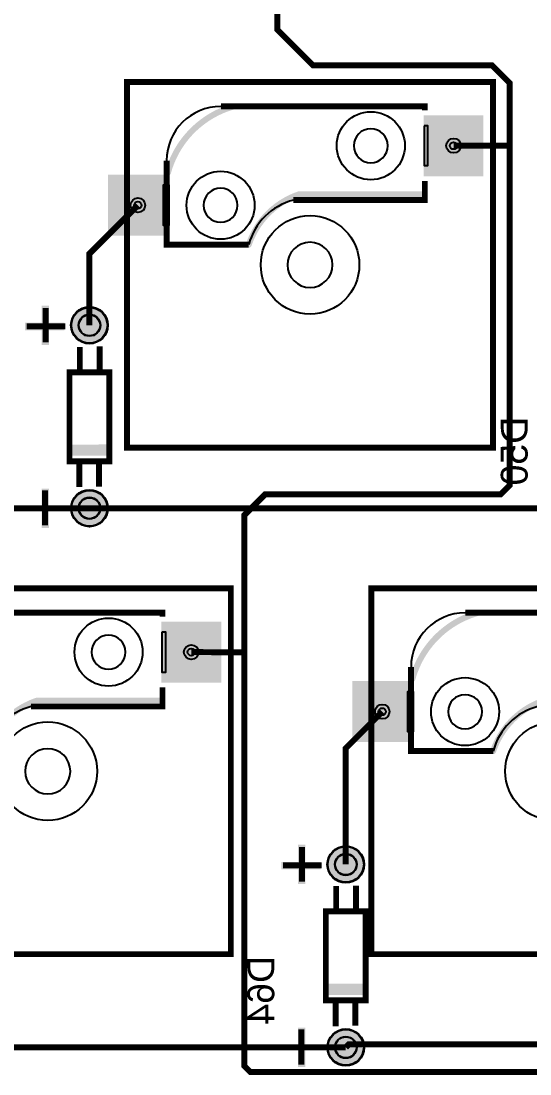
# Model space of a CAD drawing. Header units: millimetres. Extents: x -39 to 282, y -369 to -213.
# Drawn here: x 111 to 132.69, y -345.65 to -300.76 of the extents above; entities that cross this region are included whole.
import ezdxf

# ---------------------------------------------------------------- set-up
doc = ezdxf.new("R2010")
doc.units = ezdxf.units.MM
for name, color, linetype, true_color in [('BottomLayer', 7, 'Continuous', 0x0000ff), ('BottomPasteMaskLayer', 7, 'Continuous', 0x800000), ('BottomSilkLayer', 7, 'Continuous', 0x66cc33), ('BottomSolderMaskLayer', 7, 'Continuous', 0xaa00ff), ('Document', 7, 'Continuous', 0xffffff), ('Hole', 7, 'Continuous', 0x222222), ('Multi-Layer', 7, 'Continuous', 0xc0c0c0), ('TopLayer', 7, 'Continuous', 0xff0000), ('TopSilkLayer', 7, 'Continuous', 0xffcc00), ('TopSolderMaskLayer', 7, 'Continuous', 0x800080)]:
    doc.layers.add(name, color=color, linetype=linetype, true_color=true_color)
doc.styles.get("Standard").update_dxf_attribs({"font": 'arial.ttf'})

msp = doc.modelspace()

# ---------------------------------------------------------------- hatches: boundary and pattern name
at = {"layer": 'BottomLayer'}
for points in [[(128.182, -304.796), (130.682, -304.796), (130.682, -307.346), (128.182, -307.346)], [(128.333, -305.221), (128.333, -306.921), (129.933, -306.921), (129.933, -305.221), (128.333, -305.221)], [(114.732, -307.336), (117.232, -307.336), (117.232, -309.886), (114.732, -309.886)], [(115.483, -307.761), (115.483, -309.461), (117.083, -309.461), (117.083, -307.761), (115.483, -307.761)], [(117.006, -326.386), (119.506, -326.386), (119.506, -328.936), (117.006, -328.936)], [(117.157, -326.811), (117.157, -328.511), (118.757, -328.511), (118.757, -326.811), (117.157, -326.811)], [(125.146, -328.926), (127.646, -328.926), (127.646, -331.476), (125.146, -331.476)], [(125.897, -329.351), (125.897, -331.051), (127.497, -331.051), (127.497, -329.351), (125.897, -329.351)]]:
    msp.add_hatch(color=256, dxfattribs=at).paths.add_polyline_path(points)
at = {"layer": 'BottomPasteMaskLayer'}
for points in [[(128.182, -304.796), (130.682, -304.796), (130.682, -307.346), (128.182, -307.346)], [(114.732, -307.336), (117.232, -307.336), (117.232, -309.886), (114.732, -309.886)], [(117.006, -326.386), (119.506, -326.386), (119.506, -328.936), (117.006, -328.936)], [(125.146, -328.926), (127.646, -328.926), (127.646, -331.476), (125.146, -331.476)]]:
    msp.add_hatch(color=256, dxfattribs=at).paths.add_polyline_path(points)
at = {"layer": 'BottomSilkLayer'}
for points in [[(117.267, -307.339), (117.251, -307.338), (117.234, -307.335), (117.219, -307.33), (117.204, -307.322), (117.19, -307.313), (117.177, -307.302), (117.166, -307.29), (117.157, -307.276), (117.15, -307.261), (117.144, -307.245), (117.141, -307.229), (117.14, -307.212), (117.14, -307.212), (117.141, -307.194), (117.145, -307.177), (117.145, -307.177), (117.145, -307.177), (117.145, -307.177), (117.171, -307.087), (117.199, -306.998), (117.229, -306.909), (117.261, -306.821), (117.294, -306.734), (117.33, -306.648), (117.368, -306.562), (117.407, -306.477), (117.449, -306.394), (117.492, -306.311), (117.538, -306.229), (117.585, -306.148), (117.633, -306.068), (117.684, -305.99), (117.736, -305.912), (117.791, -305.836), (117.846, -305.761), (117.904, -305.687), (117.963, -305.615), (118.024, -305.543), (118.086, -305.474), (118.15, -305.405), (118.215, -305.338), (118.282, -305.273), (118.35, -305.209), (118.42, -305.147), (118.491, -305.086), (118.564, -305.027), (118.638, -304.97), (118.713, -304.914), (118.789, -304.86), (118.866, -304.807), (118.945, -304.757), (119.025, -304.708), (119.106, -304.661), (119.187, -304.615), (119.27, -304.572), (119.354, -304.531), (119.439, -304.491), (119.524, -304.453), (119.611, -304.418), (119.698, -304.384), (119.786, -304.352), (119.875, -304.322), (119.964, -304.294), (120.054, -304.268), (120.054, -304.268), (120.054, -304.268), (120.054, -304.268), (120.071, -304.265), (120.089, -304.263), (120.089, -304.263), (120.089, -304.263), (120.106, -304.264), (120.122, -304.268), (120.138, -304.273), (120.153, -304.28), (120.166, -304.29), (120.179, -304.301), (120.19, -304.313), (120.199, -304.327), (120.206, -304.342), (120.212, -304.357), (120.215, -304.374), (120.216, -304.39), (120.216, -304.39), (120.215, -304.407), (120.212, -304.423), (120.206, -304.439), (120.199, -304.454), (120.19, -304.468), (120.179, -304.48), (120.166, -304.491), (120.152, -304.501), (120.137, -304.508), (120.121, -304.513), (120.121, -304.513), (120.121, -304.513), (120.121, -304.513), (120.035, -304.538), (119.949, -304.565), (119.864, -304.594), (119.78, -304.624), (119.696, -304.657), (119.613, -304.691), (119.531, -304.728), (119.45, -304.766), (119.37, -304.806), (119.291, -304.848), (119.212, -304.892), (119.135, -304.938), (119.059, -304.985), (118.984, -305.034), (118.909, -305.085), (118.837, -305.138), (118.765, -305.192), (118.695, -305.248), (118.626, -305.305), (118.558, -305.364), (118.492, -305.424), (118.427, -305.486), (118.363, -305.55), (118.301, -305.615), (118.241, -305.681), (118.182, -305.749), (118.124, -305.818), (118.069, -305.888), (118.014, -305.96), (117.962, -306.033), (117.911, -306.107), (117.862, -306.182), (117.815, -306.258), (117.769, -306.335), (117.725, -306.414), (117.683, -306.493), (117.643, -306.573), (117.605, -306.655), (117.568, -306.737), (117.534, -306.82), (117.501, -306.903), (117.47, -306.988), (117.442, -307.073), (117.415, -307.158), (117.39, -307.245), (117.39, -307.245), (117.39, -307.245), (117.39, -307.245), (117.39, -307.245), (117.385, -307.26), (117.377, -307.275), (117.368, -307.289), (117.357, -307.302), (117.345, -307.313), (117.331, -307.322), (117.316, -307.33), (117.3, -307.335), (117.284, -307.338), (117.267, -307.339), (117.267, -307.339), (117.267, -307.339), (117.267, -307.339)], [(128.208, -304.264), (120.638, -304.264), (120.088, -304.264), (120.071, -304.265), (120.055, -304.268), (120.039, -304.273), (120.024, -304.281), (120.01, -304.29), (119.998, -304.301), (119.987, -304.313), (119.978, -304.327), (119.97, -304.342), (119.965, -304.358), (119.962, -304.374), (119.961, -304.391), (119.962, -304.407), (119.965, -304.424), (119.97, -304.439), (119.978, -304.454), (119.987, -304.468), (119.998, -304.48), (120.01, -304.491), (120.024, -304.501), (120.039, -304.508), (120.055, -304.513), (120.071, -304.517), (120.088, -304.518), (120.638, -304.518), (128.208, -304.518), (128.224, -304.517), (128.24, -304.513), (128.256, -304.508), (128.271, -304.501), (128.285, -304.491), (128.297, -304.48), (128.308, -304.468), (128.318, -304.454), (128.325, -304.439), (128.33, -304.424), (128.333, -304.407), (128.335, -304.391), (128.333, -304.374), (128.33, -304.358), (128.325, -304.342), (128.318, -304.327), (128.308, -304.313), (128.297, -304.301), (128.285, -304.29), (128.271, -304.281), (128.256, -304.273), (128.24, -304.268), (128.224, -304.265), (128.208, -304.264), (128.208, -304.264)], [(120.707, -310.42), (120.69, -310.419), (120.674, -310.416), (120.658, -310.411), (120.643, -310.403), (120.629, -310.394), (120.617, -310.383), (120.606, -310.371), (120.597, -310.357), (120.589, -310.342), (120.584, -310.326), (120.581, -310.31), (120.58, -310.293), (120.58, -310.293), (120.58, -310.293), (120.582, -310.271), (120.587, -310.25), (120.587, -310.25), (120.587, -310.25), (120.587, -310.25), (120.587, -310.25), (120.616, -310.169), (120.646, -310.089), (120.678, -310.009), (120.712, -309.93), (120.748, -309.852), (120.786, -309.775), (120.826, -309.699), (120.868, -309.623), (120.912, -309.549), (120.957, -309.476), (121.004, -309.404), (121.053, -309.333), (121.103, -309.264), (121.155, -309.195), (121.209, -309.128), (121.265, -309.062), (121.322, -308.998), (121.38, -308.935), (121.44, -308.873), (121.502, -308.813), (121.565, -308.755), (121.629, -308.698), (121.695, -308.642), (121.762, -308.589), (121.83, -308.536), (121.9, -308.486), (121.971, -308.437), (122.043, -308.39), (122.116, -308.345), (122.19, -308.301), (122.265, -308.26), (122.342, -308.22), (122.419, -308.182), (122.497, -308.146), (122.576, -308.111), (122.655, -308.079), (122.736, -308.049), (122.817, -308.02), (122.817, -308.02), (122.817, -308.02), (122.817, -308.02), (122.837, -308.015), (122.858, -308.013), (122.858, -308.013), (122.875, -308.015), (122.891, -308.018), (122.907, -308.023), (122.922, -308.03), (122.936, -308.04), (122.948, -308.051), (122.959, -308.063), (122.968, -308.077), (122.976, -308.092), (122.981, -308.108), (122.984, -308.124), (122.985, -308.14), (122.985, -308.14), (122.984, -308.158), (122.98, -308.175), (122.974, -308.192), (122.966, -308.208), (122.956, -308.222), (122.944, -308.235), (122.93, -308.246), (122.914, -308.254), (122.898, -308.261), (122.898, -308.261), (122.898, -308.261), (122.898, -308.261), (122.898, -308.261), (122.821, -308.288), (122.744, -308.317), (122.668, -308.348), (122.593, -308.381), (122.518, -308.416), (122.445, -308.452), (122.373, -308.49), (122.301, -308.53), (122.23, -308.572), (122.161, -308.616), (122.093, -308.661), (122.026, -308.708), (121.96, -308.757), (121.895, -308.807), (121.831, -308.859), (121.769, -308.913), (121.708, -308.968), (121.649, -309.024), (121.591, -309.082), (121.535, -309.142), (121.48, -309.202), (121.426, -309.265), (121.374, -309.328), (121.324, -309.393), (121.275, -309.459), (121.228, -309.526), (121.183, -309.594), (121.139, -309.664), (121.097, -309.734), (121.057, -309.806), (121.019, -309.878), (120.982, -309.952), (120.948, -310.026), (120.915, -310.101), (120.884, -310.177), (120.855, -310.254), (120.828, -310.331), (120.828, -310.331), (120.828, -310.331), (120.828, -310.331), (120.822, -310.346), (120.815, -310.36), (120.805, -310.373), (120.794, -310.385), (120.782, -310.396), (120.768, -310.404), (120.754, -310.411), (120.739, -310.416), (120.723, -310.419), (120.707, -310.42), (120.707, -310.42), (120.707, -310.42)], [(122.858, -308.268), (123.898, -308.268), (128.208, -308.268), (128.224, -308.267), (128.24, -308.263), (128.256, -308.258), (128.271, -308.251), (128.285, -308.242), (128.297, -308.231), (128.308, -308.218), (128.318, -308.204), (128.325, -308.189), (128.33, -308.174), (128.333, -308.157), (128.335, -308.141), (128.333, -308.124), (128.33, -308.108), (128.325, -308.092), (128.318, -308.077), (128.308, -308.063), (128.297, -308.051), (128.285, -308.04), (128.271, -308.031), (128.256, -308.023), (128.24, -308.018), (128.224, -308.015), (128.208, -308.014), (123.898, -308.014), (122.858, -308.014), (122.841, -308.015), (122.825, -308.018), (122.809, -308.023), (122.794, -308.031), (122.78, -308.04), (122.768, -308.051), (122.757, -308.063), (122.748, -308.077), (122.74, -308.092), (122.735, -308.108), (122.732, -308.124), (122.731, -308.141), (122.732, -308.157), (122.735, -308.174), (122.74, -308.189), (122.748, -308.204), (122.757, -308.218), (122.768, -308.231), (122.78, -308.242), (122.794, -308.251), (122.809, -308.258), (122.825, -308.263), (122.841, -308.267), (122.858, -308.268), (122.858, -308.268)], [(117.208, -310.418), (120.708, -310.418), (120.724, -310.417), (120.74, -310.413), (120.756, -310.408), (120.771, -310.401), (120.785, -310.391), (120.797, -310.38), (120.808, -310.368), (120.818, -310.354), (120.825, -310.339), (120.83, -310.324), (120.833, -310.307), (120.835, -310.291), (120.833, -310.274), (120.83, -310.258), (120.825, -310.242), (120.818, -310.227), (120.808, -310.213), (120.797, -310.201), (120.785, -310.19), (120.771, -310.181), (120.756, -310.173), (120.74, -310.168), (120.724, -310.165), (120.708, -310.164), (117.208, -310.164), (117.191, -310.165), (117.175, -310.168), (117.159, -310.173), (117.144, -310.181), (117.13, -310.19), (117.118, -310.201), (117.107, -310.213), (117.098, -310.227), (117.09, -310.242), (117.085, -310.258), (117.082, -310.274), (117.081, -310.291), (117.082, -310.307), (117.085, -310.324), (117.09, -310.339), (117.098, -310.354), (117.107, -310.368), (117.118, -310.38), (117.13, -310.391), (117.144, -310.401), (117.159, -310.408), (117.175, -310.413), (117.191, -310.417), (117.208, -310.418), (117.208, -310.418)], [(113.069, -318.818), (113.069, -319.278), (113.059, -319.288), (114.739, -319.288), (114.769, -319.258), (114.769, -318.848), (114.769, -318.808)], [(117.031, -325.854), (109.462, -325.854), (108.912, -325.854), (108.895, -325.855), (108.879, -325.858), (108.863, -325.863), (108.848, -325.871), (108.834, -325.88), (108.822, -325.891), (108.811, -325.903), (108.802, -325.917), (108.794, -325.932), (108.789, -325.948), (108.786, -325.964), (108.785, -325.981), (108.786, -325.997), (108.789, -326.014), (108.794, -326.029), (108.802, -326.044), (108.811, -326.058), (108.822, -326.07), (108.834, -326.081), (108.848, -326.091), (108.863, -326.098), (108.879, -326.103), (108.895, -326.107), (108.912, -326.108), (109.462, -326.108), (117.031, -326.108), (117.048, -326.107), (117.064, -326.103), (117.08, -326.098), (117.095, -326.091), (117.109, -326.081), (117.121, -326.07), (117.132, -326.058), (117.141, -326.044), (117.149, -326.029), (117.154, -326.014), (117.157, -325.997), (117.158, -325.981), (117.157, -325.964), (117.154, -325.948), (117.149, -325.932), (117.141, -325.917), (117.132, -325.903), (117.121, -325.891), (117.109, -325.88), (117.095, -325.871), (117.08, -325.863), (117.064, -325.858), (117.048, -325.855), (117.031, -325.854), (117.031, -325.854)], [(127.681, -328.929), (127.665, -328.928), (127.648, -328.925), (127.633, -328.92), (127.618, -328.912), (127.604, -328.903), (127.591, -328.892), (127.58, -328.88), (127.571, -328.866), (127.564, -328.851), (127.558, -328.835), (127.555, -328.819), (127.554, -328.802), (127.554, -328.802), (127.555, -328.785), (127.559, -328.767), (127.559, -328.767), (127.559, -328.767), (127.559, -328.767), (127.585, -328.677), (127.613, -328.588), (127.643, -328.499), (127.675, -328.411), (127.708, -328.324), (127.744, -328.238), (127.782, -328.152), (127.821, -328.067), (127.863, -327.984), (127.906, -327.901), (127.952, -327.819), (127.999, -327.738), (128.047, -327.658), (128.098, -327.58), (128.15, -327.502), (128.205, -327.426), (128.26, -327.351), (128.318, -327.277), (128.377, -327.205), (128.438, -327.133), (128.5, -327.064), (128.564, -326.995), (128.629, -326.928), (128.696, -326.863), (128.764, -326.799), (128.834, -326.737), (128.905, -326.676), (128.978, -326.617), (129.052, -326.56), (129.127, -326.504), (129.203, -326.45), (129.28, -326.397), (129.359, -326.347), (129.439, -326.298), (129.52, -326.251), (129.601, -326.206), (129.684, -326.162), (129.768, -326.121), (129.853, -326.081), (129.938, -326.043), (130.025, -326.008), (130.112, -325.974), (130.2, -325.942), (130.289, -325.912), (130.378, -325.884), (130.468, -325.858), (130.468, -325.858), (130.468, -325.858), (130.468, -325.858), (130.485, -325.855), (130.503, -325.853), (130.503, -325.853), (130.503, -325.853), (130.52, -325.854), (130.536, -325.858), (130.552, -325.863), (130.567, -325.87), (130.58, -325.88), (130.593, -325.891), (130.604, -325.903), (130.613, -325.917), (130.62, -325.932), (130.626, -325.948), (130.629, -325.964), (130.63, -325.98), (130.63, -325.98), (130.629, -325.997), (130.626, -326.013), (130.62, -326.029), (130.613, -326.044), (130.604, -326.058), (130.593, -326.07), (130.58, -326.081), (130.566, -326.091), (130.551, -326.098), (130.535, -326.103), (130.535, -326.103), (130.535, -326.103), (130.535, -326.103), (130.449, -326.128), (130.363, -326.155), (130.278, -326.184), (130.194, -326.214), (130.11, -326.247), (130.027, -326.281), (129.945, -326.318), (129.864, -326.356), (129.784, -326.396), (129.705, -326.438), (129.626, -326.482), (129.549, -326.528), (129.473, -326.575), (129.398, -326.624), (129.324, -326.675), (129.251, -326.728), (129.179, -326.782), (129.109, -326.838), (129.04, -326.895), (128.972, -326.954), (128.906, -327.014), (128.841, -327.076), (128.777, -327.14), (128.715, -327.205), (128.655, -327.271), (128.596, -327.339), (128.538, -327.408), (128.483, -327.478), (128.428, -327.55), (128.376, -327.623), (128.325, -327.697), (128.276, -327.772), (128.229, -327.848), (128.183, -327.925), (128.139, -328.004), (128.097, -328.083), (128.057, -328.163), (128.019, -328.245), (127.982, -328.327), (127.948, -328.41), (127.915, -328.493), (127.884, -328.578), (127.856, -328.663), (127.829, -328.748), (127.804, -328.835), (127.804, -328.835), (127.804, -328.835), (127.804, -328.835), (127.804, -328.835), (127.799, -328.85), (127.791, -328.865), (127.782, -328.879), (127.771, -328.892), (127.759, -328.903), (127.745, -328.912), (127.73, -328.92), (127.714, -328.925), (127.698, -328.928), (127.681, -328.929), (127.681, -328.929), (127.681, -328.929), (127.681, -328.929)], [(138.622, -325.854), (131.052, -325.854), (130.502, -325.854), (130.485, -325.855), (130.469, -325.858), (130.453, -325.863), (130.438, -325.871), (130.424, -325.88), (130.412, -325.891), (130.401, -325.903), (130.392, -325.917), (130.384, -325.932), (130.379, -325.948), (130.376, -325.964), (130.375, -325.981), (130.376, -325.997), (130.379, -326.014), (130.384, -326.029), (130.392, -326.044), (130.401, -326.058), (130.412, -326.07), (130.424, -326.081), (130.438, -326.091), (130.453, -326.098), (130.469, -326.103), (130.485, -326.107), (130.502, -326.108), (131.052, -326.108), (138.622, -326.108), (138.638, -326.107), (138.654, -326.103), (138.67, -326.098), (138.685, -326.091), (138.699, -326.081), (138.711, -326.07), (138.722, -326.058), (138.732, -326.044), (138.739, -326.029), (138.744, -326.014), (138.747, -325.997), (138.749, -325.981), (138.747, -325.964), (138.744, -325.948), (138.739, -325.932), (138.732, -325.917), (138.722, -325.903), (138.711, -325.891), (138.699, -325.88), (138.685, -325.871), (138.67, -325.863), (138.654, -325.858), (138.638, -325.855), (138.622, -325.854), (138.622, -325.854)], [(109.531, -332.01), (109.514, -332.009), (109.498, -332.006), (109.482, -332.001), (109.467, -331.993), (109.453, -331.984), (109.441, -331.973), (109.43, -331.961), (109.421, -331.947), (109.413, -331.932), (109.408, -331.916), (109.405, -331.9), (109.404, -331.883), (109.404, -331.883), (109.404, -331.883), (109.406, -331.862), (109.411, -331.84), (109.411, -331.84), (109.411, -331.84), (109.411, -331.84), (109.411, -331.84), (109.44, -331.759), (109.47, -331.679), (109.502, -331.599), (109.536, -331.52), (109.572, -331.442), (109.61, -331.365), (109.65, -331.289), (109.692, -331.213), (109.736, -331.139), (109.781, -331.066), (109.828, -330.994), (109.877, -330.923), (109.927, -330.854), (109.979, -330.785), (110.033, -330.718), (110.089, -330.652), (110.146, -330.588), (110.204, -330.525), (110.264, -330.464), (110.326, -330.403), (110.389, -330.345), (110.453, -330.288), (110.519, -330.232), (110.586, -330.179), (110.654, -330.126), (110.724, -330.076), (110.795, -330.027), (110.867, -329.98), (110.94, -329.935), (111.014, -329.891), (111.089, -329.85), (111.166, -329.81), (111.243, -329.772), (111.321, -329.736), (111.4, -329.701), (111.479, -329.669), (111.56, -329.639), (111.641, -329.61), (111.641, -329.61), (111.641, -329.61), (111.641, -329.61), (111.661, -329.605), (111.682, -329.603), (111.682, -329.603), (111.699, -329.605), (111.715, -329.608), (111.731, -329.613), (111.746, -329.62), (111.76, -329.63), (111.772, -329.641), (111.783, -329.653), (111.792, -329.667), (111.8, -329.682), (111.805, -329.698), (111.808, -329.714), (111.809, -329.73), (111.809, -329.73), (111.808, -329.748), (111.804, -329.765), (111.798, -329.782), (111.79, -329.798), (111.78, -329.812), (111.767, -329.825), (111.754, -329.836), (111.738, -329.844), (111.722, -329.851), (111.722, -329.851), (111.722, -329.851), (111.722, -329.851), (111.722, -329.851), (111.645, -329.878), (111.568, -329.907), (111.492, -329.938), (111.417, -329.971), (111.342, -330.006), (111.269, -330.042), (111.196, -330.08), (111.125, -330.12), (111.054, -330.162), (110.985, -330.206), (110.917, -330.251), (110.85, -330.298), (110.784, -330.347), (110.719, -330.397), (110.655, -330.449), (110.593, -330.503), (110.532, -330.558), (110.473, -330.614), (110.415, -330.672), (110.359, -330.732), (110.303, -330.792), (110.25, -330.855), (110.198, -330.918), (110.148, -330.983), (110.099, -331.049), (110.052, -331.116), (110.007, -331.184), (109.963, -331.254), (109.921, -331.324), (109.881, -331.396), (109.843, -331.468), (109.806, -331.542), (109.772, -331.616), (109.739, -331.691), (109.708, -331.767), (109.679, -331.844), (109.652, -331.921), (109.652, -331.921), (109.652, -331.921), (109.652, -331.921), (109.646, -331.936), (109.639, -331.95), (109.629, -331.963), (109.618, -331.975), (109.606, -331.986), (109.592, -331.994), (109.578, -332.001), (109.563, -332.006), (109.547, -332.009), (109.531, -332.01), (109.531, -332.01), (109.531, -332.01)], [(111.682, -329.858), (112.722, -329.858), (117.031, -329.858), (117.048, -329.857), (117.064, -329.854), (117.08, -329.848), (117.095, -329.841), (117.109, -329.832), (117.121, -329.821), (117.132, -329.808), (117.141, -329.794), (117.149, -329.779), (117.154, -329.764), (117.157, -329.747), (117.158, -329.731), (117.157, -329.714), (117.154, -329.698), (117.149, -329.682), (117.141, -329.667), (117.132, -329.654), (117.121, -329.641), (117.109, -329.63), (117.095, -329.621), (117.08, -329.614), (117.064, -329.608), (117.048, -329.605), (117.031, -329.604), (112.722, -329.604), (111.682, -329.604), (111.665, -329.605), (111.649, -329.608), (111.633, -329.614), (111.618, -329.621), (111.604, -329.63), (111.592, -329.641), (111.581, -329.654), (111.572, -329.667), (111.564, -329.682), (111.559, -329.698), (111.556, -329.714), (111.555, -329.731), (111.556, -329.747), (111.559, -329.764), (111.564, -329.779), (111.572, -329.794), (111.581, -329.808), (111.592, -329.821), (111.604, -329.832), (111.618, -329.841), (111.633, -329.848), (111.649, -329.854), (111.665, -329.857), (111.682, -329.858), (111.682, -329.858)], [(131.121, -332.01), (131.104, -332.009), (131.088, -332.006), (131.072, -332.001), (131.057, -331.993), (131.043, -331.984), (131.031, -331.973), (131.02, -331.961), (131.011, -331.947), (131.003, -331.932), (130.998, -331.916), (130.995, -331.9), (130.994, -331.883), (130.994, -331.883), (130.994, -331.883), (130.996, -331.862), (131.001, -331.84), (131.001, -331.84), (131.001, -331.84), (131.001, -331.84), (131.001, -331.84), (131.03, -331.759), (131.06, -331.679), (131.092, -331.599), (131.126, -331.52), (131.163, -331.442), (131.2, -331.365), (131.24, -331.289), (131.282, -331.213), (131.326, -331.139), (131.371, -331.066), (131.418, -330.994), (131.467, -330.923), (131.517, -330.854), (131.569, -330.785), (131.623, -330.718), (131.679, -330.652), (131.736, -330.588), (131.794, -330.525), (131.854, -330.464), (131.916, -330.403), (131.979, -330.345), (132.043, -330.288), (132.109, -330.232), (132.176, -330.179), (132.244, -330.126), (132.314, -330.076), (132.385, -330.027), (132.457, -329.98), (132.53, -329.935), (132.604, -329.891), (132.679, -329.85), (132.756, -329.81), (132.833, -329.772), (132.911, -329.736), (132.99, -329.701), (133.069, -329.669), (133.15, -329.639), (133.231, -329.61), (133.231, -329.61), (133.231, -329.61), (133.231, -329.61), (133.251, -329.605), (133.272, -329.603), (133.272, -329.603), (133.289, -329.605), (133.305, -329.608), (133.321, -329.613), (133.336, -329.62), (133.35, -329.63), (133.362, -329.641), (133.373, -329.653), (133.382, -329.667), (133.39, -329.682), (133.395, -329.698), (133.398, -329.714), (133.399, -329.73), (133.399, -329.73), (133.398, -329.748), (133.394, -329.765), (133.388, -329.782), (133.38, -329.798), (133.37, -329.812), (133.358, -329.825), (133.344, -329.836), (133.328, -329.844), (133.312, -329.851), (133.312, -329.851), (133.312, -329.851), (133.312, -329.851), (133.312, -329.851), (133.235, -329.878), (133.158, -329.907), (133.082, -329.938), (133.007, -329.971), (132.932, -330.006), (132.859, -330.042), (132.787, -330.08), (132.715, -330.12), (132.645, -330.162), (132.575, -330.206), (132.507, -330.251), (132.44, -330.298), (132.374, -330.347), (132.309, -330.397), (132.245, -330.449), (132.183, -330.503), (132.122, -330.558), (132.063, -330.614), (132.005, -330.672), (131.949, -330.732), (131.894, -330.792), (131.84, -330.855), (131.788, -330.918), (131.738, -330.983), (131.689, -331.049), (131.642, -331.116), (131.597, -331.184), (131.553, -331.254), (131.511, -331.324), (131.471, -331.396), (131.433, -331.468), (131.396, -331.542), (131.362, -331.616), (131.329, -331.691), (131.298, -331.767), (131.269, -331.844), (131.242, -331.921), (131.242, -331.921), (131.242, -331.921), (131.242, -331.921), (131.236, -331.936), (131.229, -331.95), (131.219, -331.963), (131.208, -331.975), (131.196, -331.986), (131.182, -331.994), (131.168, -332.001), (131.153, -332.006), (131.137, -332.009), (131.121, -332.01), (131.121, -332.01), (131.121, -332.01)], [(127.622, -332.008), (131.122, -332.008), (131.138, -332.007), (131.154, -332.003), (131.17, -331.998), (131.185, -331.991), (131.199, -331.981), (131.211, -331.971), (131.222, -331.958), (131.232, -331.944), (131.239, -331.929), (131.244, -331.914), (131.248, -331.897), (131.249, -331.881), (131.248, -331.864), (131.244, -331.848), (131.239, -331.832), (131.232, -331.817), (131.222, -331.803), (131.211, -331.791), (131.199, -331.78), (131.185, -331.771), (131.17, -331.763), (131.154, -331.758), (131.138, -331.755), (131.122, -331.754), (127.622, -331.754), (127.605, -331.755), (127.589, -331.758), (127.573, -331.763), (127.558, -331.771), (127.544, -331.78), (127.532, -331.791), (127.521, -331.803), (127.512, -331.817), (127.504, -331.832), (127.499, -331.848), (127.496, -331.864), (127.495, -331.881), (127.496, -331.897), (127.499, -331.914), (127.504, -331.929), (127.512, -331.944), (127.521, -331.958), (127.532, -331.971), (127.544, -331.981), (127.558, -331.991), (127.573, -331.998), (127.589, -332.003), (127.605, -332.007), (127.622, -332.008), (127.622, -332.008)], [(123.991, -341.805), (123.991, -342.265), (123.981, -342.275), (125.661, -342.275), (125.691, -342.245), (125.691, -341.835), (125.691, -341.795)]]:
    msp.add_hatch(color=256, dxfattribs=at).paths.add_polyline_path(points)
at = {"layer": 'BottomSolderMaskLayer'}
for points in [[(128.157, -304.77), (130.707, -304.77), (130.707, -307.371), (128.157, -307.371)], [(114.707, -307.31), (117.258, -307.31), (117.258, -309.911), (114.707, -309.911)], [(113.132, -313.728, 1), (114.706, -313.728, 1)], [(113.132, -321.528, 1), (114.706, -321.528, 1)], [(116.981, -326.36), (119.531, -326.36), (119.531, -328.961), (116.981, -328.961)], [(125.121, -328.9), (127.672, -328.9), (127.672, -331.501), (125.121, -331.501)], [(124.054, -336.715, 1), (125.628, -336.715, 1)], [(124.054, -344.515, 1), (125.628, -344.515, 1)]]:
    msp.add_hatch(color=256, dxfattribs=at).paths.add_polyline_path(points)
at = {"layer": 'Document'}
for points in [[(112.199, -312.888), (111.879, -312.888), (111.879, -314.568), (112.199, -314.568)], [(112.847, -313.94), (112.847, -313.62), (111.167, -313.62), (111.167, -313.94)], [(112.199, -320.688), (111.879, -320.688), (111.879, -322.368), (112.199, -322.368)], [(123.121, -335.875), (122.801, -335.875), (122.801, -337.555), (123.121, -337.555)], [(123.769, -336.927), (123.769, -336.607), (122.089, -336.607), (122.089, -336.927)], [(123.121, -343.675), (122.801, -343.675), (122.801, -345.355), (123.121, -345.355)]]:
    msp.add_hatch(color=256, dxfattribs=at).paths.add_polyline_path(points)
at = {"layer": 'Multi-Layer'}
for points in [[(113.157, -313.728, 1), (114.681, -313.728, 1)], [(113.157, -321.528, 1), (114.681, -321.528, 1)], [(124.079, -336.715, 1), (125.603, -336.715, 1)], [(124.079, -344.515, 1), (125.603, -344.515, 1)]]:
    msp.add_hatch(color=256, dxfattribs=at).paths.add_polyline_path(points)
at = {"layer": 'TopSolderMaskLayer'}
for points in [[(113.132, -313.728, 1), (114.706, -313.728, 1)], [(113.132, -321.528, 1), (114.706, -321.528, 1)], [(124.054, -336.715, 1), (125.628, -336.715, 1)], [(124.054, -344.515, 1), (125.628, -344.515, 1)]]:
    msp.add_hatch(color=256, dxfattribs=at).paths.add_polyline_path(points)

# ---------------------------------------------------------------- linework, layer by layer
at = {"layer": 'BottomLayer', "const_width": 0.254}
for points in [[(112.141, -321.528), (89.916, -321.528)], [(134.62, -321.528), (112.141, -321.528)], [(146.304, -344.388), (124.968, -344.388), (124.841, -344.515)], [(124.841, -344.515), (102.616, -344.515)]]:
    msp.add_lwpolyline(points, dxfattribs=at)
at = {"layer": 'BottomLayer'}
for centre in [(115.482, -310.291), (125.896, -331.881)]:
    msp.add_arc(centre, 0.03, 359.9073, 349.7038, dxfattribs=at)
at = {"layer": 'BottomSilkLayer', "const_width": 0.254}
for points in [[(128.208, -304.565), (128.208, -304.391), (119.521, -304.391)], [(117.207, -306.704), (117.207, -310.117), (117.207, -310.291), (120.708, -310.291)], [(128.208, -308.141), (128.208, -307.577)], [(122.607, -308.391), (122.858, -308.391), (123.898, -308.391), (128.208, -308.391), (128.208, -308.141)], [(112.049, -312.988), (112.049, -314.458)], [(111.249, -313.768), (112.889, -313.768)], [(113.509, -315.668), (113.509, -314.647)], [(114.349, -315.628), (114.349, -314.628)], [(113.489, -319.628), (113.489, -320.628)], [(114.329, -319.588), (114.329, -320.608)], [(112.029, -320.758), (112.029, -322.258)], [(117.031, -326.155), (117.031, -325.981), (108.345, -325.981)], [(138.622, -326.155), (138.622, -325.981), (129.935, -325.981)], [(127.622, -328.294), (127.622, -331.707), (127.622, -331.881), (131.122, -331.881)], [(117.031, -329.731), (117.031, -329.167)], [(111.431, -329.981), (111.682, -329.981), (112.722, -329.981), (117.031, -329.981), (117.031, -329.731)], [(122.971, -335.975), (122.971, -337.445)], [(122.171, -336.755), (123.811, -336.755)], [(124.431, -338.655), (124.431, -337.635)], [(125.271, -338.615), (125.271, -337.615)], [(124.411, -342.615), (124.411, -343.615)], [(125.251, -342.575), (125.251, -343.595)], [(122.951, -343.745), (122.951, -345.245)]]:
    msp.add_lwpolyline(points, dxfattribs=at)
at = {"layer": 'BottomSilkLayer'}
for points in [[(128.173, -305.221), (128.173, -306.921), (128.343, -306.921), (128.343, -305.221), (128.173, -305.221)], [(117.058, -309.461), (117.318, -309.461), (117.318, -307.761), (117.058, -307.761), (117.058, -309.461), (117.058, -309.461)], [(116.996, -326.811), (116.996, -328.511), (117.167, -328.511), (117.167, -326.811), (116.996, -326.811)], [(127.472, -331.051), (127.732, -331.051), (127.732, -329.351), (127.472, -329.351), (127.472, -331.051), (127.472, -331.051)]]:
    msp.add_lwpolyline(points, close=True, dxfattribs=at)
at = {"layer": 'BottomSilkLayer', "const_width": 0.254}
for points in [[(113.069, -315.728), (113.069, -319.528), (114.769, -319.528), (114.769, -315.728), (113.069, -315.728)], [(123.991, -338.715), (123.991, -342.515), (125.691, -342.515), (125.691, -338.715), (123.991, -338.715)]]:
    msp.add_lwpolyline(points, close=True, dxfattribs=at)
at = {"layer": 'BottomSilkLayer'}
for centre, radius, start, end in [((119.511, -306.704), 2.304, 90, 179.9994), ((128.198, -304.391), 0.01, 270.1452, 0.1456), ((123.277, -310.96), 2.655, 104.6017, 165.3998), ((117.021, -325.981), 0.01, 270.1452, 0.1456), ((129.925, -328.294), 2.304, 90, 179.9994), ((112.101, -332.55), 2.655, 104.6017, 165.3998), ((133.691, -332.55), 2.655, 104.6017, 165.3998)]:
    msp.add_arc(centre, radius, start, end, dxfattribs=at)
at = {"layer": 'BottomSolderMaskLayer'}
for centre, radius in [((113.919, -313.728), 0.787), ((113.919, -313.728), 0.465), ((113.919, -321.528), 0.787), ((113.919, -321.528), 0.465), ((124.841, -336.715), 0.787), ((124.841, -336.715), 0.465), ((124.841, -344.515), 0.787), ((124.841, -344.515), 0.465)]:
    msp.add_circle(centre, radius, dxfattribs=at)
at = {"layer": 'Document'}
for centre, radius, start, end in [((125.907, -306.073), 0.725, 0.1496, 359.8504), ((119.507, -308.613), 0.725, 0.1496, 359.8504), ((123.317, -311.153), 0.963, 0.1504, 359.8496), ((114.731, -327.663), 0.725, 0.1496, 359.8504), ((129.921, -330.203), 0.725, 0.1496, 359.8504), ((112.141, -332.743), 0.963, 0.1504, 359.8496)]:
    msp.add_arc(centre, radius, start, end, dxfattribs=at)
at = {"layer": 'Hole'}
for centre in [(129.432, -306.071), (115.982, -308.611), (118.256, -327.661), (126.396, -330.201)]:
    msp.add_circle(centre, 0.155, dxfattribs=at)
at = {"layer": 'Multi-Layer'}
for centre, radius in [((125.907, -306.071), 1.45), ((129.432, -306.071), 0.31), ((119.507, -308.611), 1.45), ((115.982, -308.611), 0.31), ((123.317, -311.151), 2.1), ((113.919, -313.728), 0.762), ((113.919, -313.728), 0.45), ((113.919, -321.528), 0.762), ((113.919, -321.528), 0.45), ((114.731, -327.661), 1.45), ((118.256, -327.661), 0.31), ((129.922, -330.201), 1.45), ((126.396, -330.201), 0.31), ((112.141, -332.741), 2.1), ((133.732, -332.741), 2.1), ((124.841, -336.715), 0.762), ((124.841, -336.715), 0.45), ((124.841, -344.515), 0.762), ((124.841, -344.515), 0.45)]:
    msp.add_circle(centre, radius, dxfattribs=at)
at = {"layer": 'TopLayer', "const_width": 0.254}
for points in [[(139.591, -349.251), (143.274, -345.568), (120.777, -345.568), (120.523, -345.314), (120.523, -321.819), (121.412, -320.93), (131.445, -320.93), (131.826, -320.549), (131.826, -303.404), (131.064, -302.642), (123.444, -302.642), (121.92, -301.118), (121.92, -281.306), (121.539, -280.925), (118.999, -280.925), (117.729, -279.655), (117.729, -224.409), (110.49, -217.17)], [(129.431, -306.071), (131.826, -306.076)], [(115.982, -308.611), (113.919, -310.674), (113.919, -313.728)], [(118.255, -327.661), (120.523, -327.673)], [(126.396, -330.201), (124.841, -331.756), (124.841, -336.715)]]:
    msp.add_lwpolyline(points, dxfattribs=at)
at = {"layer": 'TopSilkLayer', "const_width": 0.254}
for points in [[(115.518, -318.951), (115.518, -303.351), (131.118, -303.351), (131.118, -318.951), (115.518, -318.951)], [(104.342, -340.541), (104.342, -324.941), (119.942, -324.941), (119.942, -340.541), (104.342, -340.541)], [(125.932, -340.541), (125.932, -324.941), (141.532, -324.941), (141.532, -340.541), (125.932, -340.541)]]:
    msp.add_lwpolyline(points, close=True, dxfattribs=at)
at = {"layer": 'TopSolderMaskLayer'}
for centre, radius in [((113.919, -313.728), 0.787), ((113.919, -313.728), 0.465), ((113.919, -321.528), 0.787), ((113.919, -321.528), 0.465), ((124.841, -336.715), 0.787), ((124.841, -336.715), 0.465), ((124.841, -344.515), 0.787), ((124.841, -344.515), 0.465)]:
    msp.add_circle(centre, radius, dxfattribs=at)

# ---------------------------------------------------------------- texts
at = {"layer": 'BottomSilkLayer', "text_generation_flag": 2}
for s, p in [('D50', (132.588, -317.628)), ('D64', (121.793, -340.615))]:
    msp.add_text(s, height=1.143, rotation=90, dxfattribs=at).set_placement(p)

doc.saveas('drawing.dxf')
